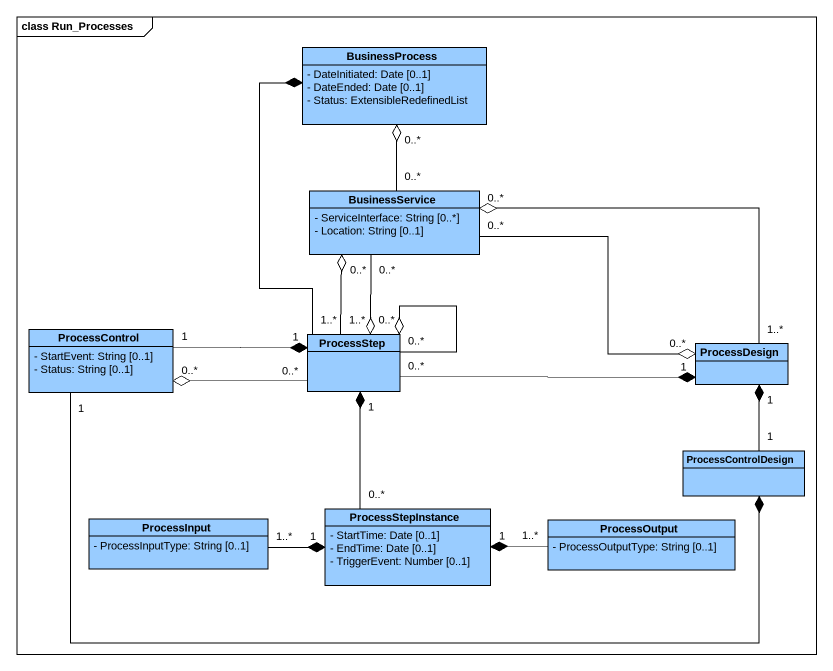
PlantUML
@startuml
mainframe class Run_Processes
hide circle
hide empty members
skinparam classAttributeIconSize 0
class BusinessProcess #99CCFF {
  - DateInitiated: Date [0..1]
  - DateEnded: Date [0..1]
  - Status: ExtensibleRedefinedList
}
class BusinessService #99CCFF {
  - ServiceInterface: String [0..*]
  - Location: String [0..1]
}
class ProcessControl #99CCFF {
  - StartEvent: String [0..1]
  - Status: String [0..1]
}
class ProcessStep #99CCFF
class ProcessDesign #99CCFF
class ProcessControlDesign #99CCFF
class ProcessStepInstance #99CCFF {
  - StartTime: Date [0..1]
  - EndTime: Date [0..1]
  - TriggerEvent: Number [0..1]
}
class ProcessInput #99CCFF {
  - ProcessInputType: String [0..1]
}
class ProcessOutput #99CCFF {
  - ProcessOutputType: String [0..1]
}
BusinessService "0..*" -up-o "0..*" BusinessProcess
BusinessService "0..*" --o "0..*" ProcessStep
BusinessService "0..*" -right-o "0..*" ProcessDesign
ProcessControl "1" -right-* "1" ProcessStep
ProcessControl "1" -right-* ProcessControlDesign
ProcessStep "1..*" -up-* BusinessProcess
ProcessStep "1..*" -up-o "0..*" BusinessService
ProcessStep "0..*" -left-o "0..*" ProcessControl
ProcessStep "0..*" --o ProcessStep
ProcessStep "0..*" -right-* "1" ProcessDesign
ProcessDesign "1..*" -left-o "0..*" BusinessService
ProcessControlDesign "1" -up-* "1" ProcessDesign
ProcessStepInstance "0..*" -up-* "1" ProcessStep
ProcessInput "1..*" -right-* "1" ProcessStepInstance
ProcessOutput "1..*" -left-* "1" ProcessStepInstance
@enduml
